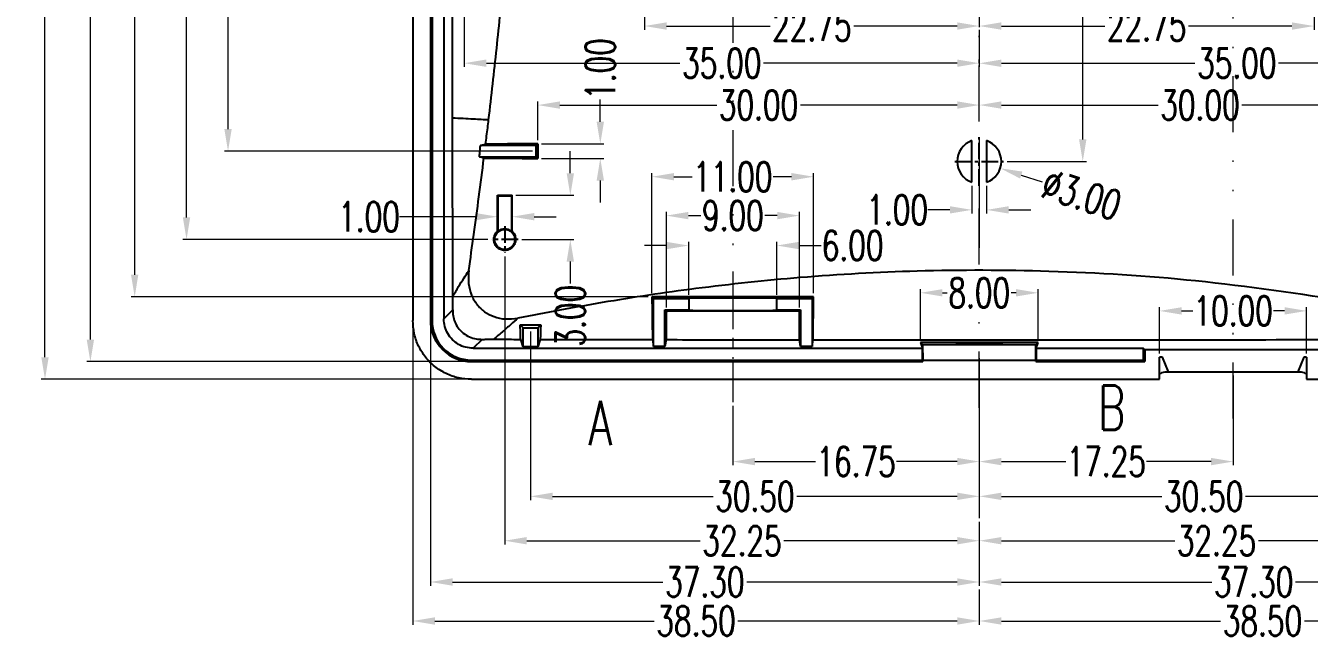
# Model space of a CAD drawing. Header units: millimetres. Extents: x 52832 to 53470, y -6025 to -5739.
# Drawn here: x 53117.8 to 53205, y -5950 to -5908.2 of the extents above; entities that cross this region are included whole.
import ezdxf
from ezdxf.enums import TextEntityAlignment as Align

# ---------------------------------------------------------------- set-up
doc = ezdxf.new("R2010")
doc.units = ezdxf.units.MM
doc.linetypes.add('CENTER', pattern=[0.6, 0.375, -0.075, 0.075, -0.075])
doc.linetypes.add('DIVIDE', pattern=[31.75, 12.7, -6.35, 0, -6.35, 0, -6.35])
doc.layers.get('0').update_dxf_attribs({"linetype": 'CONTINUOUS'})
doc.layers.get('Defpoints').update_dxf_attribs({"linetype": 'CONTINUOUS'})
for name, color, linetype, lineweight in [('dim', 82, 'CONTINUOUS', 9), ('hatch', 4, 'CONTINUOUS', 9), ('part', 7, 'CONTINUOUS', 20)]:
    doc.layers.add(name, color=color, linetype=linetype, lineweight=lineweight)
doc.styles.get("Standard").update_dxf_attribs({"font": 'romans.shx', "width": 0.7})
doc.dimstyles.new('03', dxfattribs={"dimscale": 0.5, "dimtxt": 4, "dimasz": 3, "dimexe": 0.5, "dimexo": 0.5, "dimgap": 0.09, "dimtad": 0, "dimzin": 0, "dimdsep": 46, "dimtxsty": 'Standard', "dimcen": 0, "dimclrd": 256, "dimclre": 256, "dimclrt": 6, "dimazin": 2, "dimtp": 0.01, "dimtm": 0.01, "dimtfac": 1, "dimtofl": 0, "dimtmove": 0, "dimatfit": 0, "dimfxl": 0, "dimtolj": 1, "dimtzin": 0, "dimlwd": -1, "dimlwe": -1, "dimarcsym": 0})

# ---------------------------------------------------------------- blocks, each defined once
blk = doc.blocks.new('*D981')
at = {"layer": 'Defpoints', "color": 0}
for p in [(53186.084, -5876.249), (53189.614, -5876.249), (53184.231, -5917.449)]:
    blk.add_point(p, dxfattribs=at)
at = {"layer": 'dim'}
for p, q in [((53186.334, -5876.249), (53189.864, -5876.249)), ((53189.614, -5877.749), (53189.614, -5894.004)), ((53189.614, -5915.949), (53189.614, -5899.694)), ((53184.481, -5917.449), (53189.864, -5917.449))]:
    blk.add_line(p, q, dxfattribs=at)
for points in [[(53189.364, -5877.749), (53189.864, -5877.749), (53189.614, -5876.249)], [(53189.364, -5915.949), (53189.864, -5915.949), (53189.614, -5917.449)]]:
    blk.add_solid(points, dxfattribs=at)
at = {"layer": 'dim', "color": 6, "insert": (53189.614, -5896.849), "char_height": 2, "attachment_point": 5, "rotation": 90}
blk.add_mtext('\\A1;41.20', dxfattribs=at)
blk = doc.blocks.new('*D990')
at = {"layer": 'Defpoints', "color": 0}
for p in [(53205.331, -5904.651), (53182.581, -5908.249), (53182.581, -5908.249)]:
    blk.add_point(p, dxfattribs=at)
at = {"layer": 'dim'}
for p, q in [((53205.331, -5904.901), (53205.331, -5908.499)), ((53184.081, -5908.249), (53191.111, -5908.249)), ((53203.831, -5908.249), (53196.801, -5908.249))]:
    blk.add_line(p, q, dxfattribs=at)
for points in [[(53184.081, -5907.999), (53184.081, -5908.499), (53182.581, -5908.249)], [(53203.831, -5907.999), (53203.831, -5908.499), (53205.331, -5908.249)]]:
    blk.add_solid(points, dxfattribs=at)
at = {"layer": 'dim', "color": 6, "insert": (53193.956, -5908.249), "char_height": 2, "attachment_point": 5}
blk.add_mtext('\\A1;22.75', dxfattribs=at)
blk = doc.blocks.new('*D1008')
at = {"layer": 'Defpoints', "color": 0}
for p in [(53159.831, -5904.651), (53182.581, -5908.249), (53182.581, -5908.249)]:
    blk.add_point(p, dxfattribs=at)
at = {"layer": 'dim'}
for p, q in [((53159.831, -5904.901), (53159.831, -5908.499)), ((53161.331, -5908.249), (53168.361, -5908.249)), ((53181.081, -5908.249), (53174.051, -5908.249))]:
    blk.add_line(p, q, dxfattribs=at)
for points in [[(53161.331, -5907.999), (53161.331, -5908.499), (53159.831, -5908.249)], [(53181.081, -5907.999), (53181.081, -5908.499), (53182.581, -5908.249)]]:
    blk.add_solid(points, dxfattribs=at)
at = {"layer": 'dim', "color": 6, "insert": (53171.206, -5908.249), "char_height": 2, "attachment_point": 5}
blk.add_mtext('\\A1;22.75', dxfattribs=at)
blk = doc.blocks.new('*D1021')
at = {"layer": 'Defpoints', "color": 0}
for p in [(53147.581, -5897.249), (53182.581, -5908.249), (53182.581, -5910.773)]:
    blk.add_point(p, dxfattribs=at)
at = {"layer": 'dim'}
for p, q in [((53147.581, -5897.499), (53147.581, -5911.023)), ((53182.581, -5908.499), (53182.581, -5911.023)), ((53149.081, -5910.773), (53162.236, -5910.773)), ((53181.081, -5910.773), (53167.926, -5910.773))]:
    blk.add_line(p, q, dxfattribs=at)
for points in [[(53149.081, -5910.523), (53149.081, -5911.023), (53147.581, -5910.773)], [(53181.081, -5910.523), (53181.081, -5911.023), (53182.581, -5910.773)]]:
    blk.add_solid(points, dxfattribs=at)
at = {"layer": 'dim', "color": 6, "insert": (53165.081, -5910.773), "char_height": 2, "attachment_point": 5}
blk.add_mtext('\\A1;35.00', dxfattribs=at)
blk = doc.blocks.new('*D1022')
at = {"layer": 'Defpoints', "color": 0}
for p in [(53134.024, -5876.249), (53131.524, -5916.749), (53152.475, -5916.749)]:
    blk.add_point(p, dxfattribs=at)
at = {"layer": 'dim'}
for p, q in [((53133.774, -5876.249), (53131.274, -5876.249)), ((53131.524, -5877.749), (53131.524, -5893.654)), ((53131.524, -5915.249), (53131.524, -5899.344)), ((53152.225, -5916.749), (53131.274, -5916.749))]:
    blk.add_line(p, q, dxfattribs=at)
for points in [[(53131.274, -5877.749), (53131.774, -5877.749), (53131.524, -5876.249)], [(53131.274, -5915.249), (53131.774, -5915.249), (53131.524, -5916.749)]]:
    blk.add_solid(points, dxfattribs=at)
at = {"layer": 'dim', "color": 6, "insert": (53131.524, -5896.499), "char_height": 2, "attachment_point": 5, "rotation": 90}
blk.add_mtext('\\A1;40.50', dxfattribs=at)
blk = doc.blocks.new('*D1023')
at = {"layer": 'Defpoints', "color": 0}
for p in [(53128.705, -5876.249), (53128.705, -5922.749), (53149.426, -5922.749)]:
    blk.add_point(p, dxfattribs=at)
at = {"layer": 'dim'}
for p, q in [((53128.705, -5877.749), (53128.705, -5896.654)), ((53128.705, -5921.249), (53128.705, -5902.344)), ((53149.176, -5922.749), (53128.455, -5922.749))]:
    blk.add_line(p, q, dxfattribs=at)
for points in [[(53128.455, -5877.749), (53128.955, -5877.749), (53128.705, -5876.249)], [(53128.455, -5921.249), (53128.955, -5921.249), (53128.705, -5922.749)]]:
    blk.add_solid(points, dxfattribs=at)
at = {"layer": 'dim', "color": 6, "insert": (53128.705, -5899.499), "char_height": 2, "attachment_point": 5, "rotation": 90}
blk.add_mtext('\\A1;46.50', dxfattribs=at)
blk = doc.blocks.new('*D1024')
at = {"layer": 'Defpoints', "color": 0}
for p in [(53134.024, -5876.249), (53122.17, -5931.049), (53148.075, -5931.049)]:
    blk.add_point(p, dxfattribs=at)
at = {"layer": 'dim'}
for p, q in [((53133.774, -5876.249), (53121.92, -5876.249)), ((53122.17, -5877.749), (53122.17, -5900.804)), ((53122.17, -5929.549), (53122.17, -5906.494)), ((53147.825, -5931.049), (53121.92, -5931.049))]:
    blk.add_line(p, q, dxfattribs=at)
for points in [[(53121.92, -5877.749), (53122.42, -5877.749), (53122.17, -5876.249)], [(53121.92, -5929.549), (53122.42, -5929.549), (53122.17, -5931.049)]]:
    blk.add_solid(points, dxfattribs=at)
at = {"layer": 'dim', "color": 6, "insert": (53122.17, -5903.649), "char_height": 2, "attachment_point": 5, "rotation": 90}
blk.add_mtext('\\A1;54.80', dxfattribs=at)
blk = doc.blocks.new('*D1025')
at = {"layer": 'Defpoints', "color": 0}
for p in [(53134.024, -5876.249), (53119.084, -5932.249), (53148.075, -5932.249)]:
    blk.add_point(p, dxfattribs=at)
at = {"layer": 'dim'}
for p, q in [((53133.774, -5876.249), (53118.834, -5876.249)), ((53119.084, -5877.749), (53119.084, -5901.404)), ((53119.084, -5930.749), (53119.084, -5907.094)), ((53147.825, -5932.249), (53118.834, -5932.249))]:
    blk.add_line(p, q, dxfattribs=at)
for points in [[(53118.834, -5877.749), (53119.334, -5877.749), (53119.084, -5876.249)], [(53118.834, -5930.749), (53119.334, -5930.749), (53119.084, -5932.249)]]:
    blk.add_solid(points, dxfattribs=at)
at = {"layer": 'dim', "color": 6, "insert": (53119.084, -5904.249), "char_height": 2, "attachment_point": 5, "rotation": 90}
blk.add_mtext('\\A1;56.00', dxfattribs=at)
blk = doc.blocks.new('*D1026')
at = {"layer": 'Defpoints', "color": 0}
for p in [(53150.831, -5919.749), (53151.236, -5922.749), (53154.787, -5922.749)]:
    blk.add_point(p, dxfattribs=at)
at = {"layer": 'dim'}
for p, q in [((53154.787, -5918.249), (53154.787, -5916.749)), ((53151.081, -5919.749), (53155.037, -5919.749)), ((53151.486, -5922.749), (53155.037, -5922.749)), ((53154.787, -5924.249), (53154.787, -5925.749))]:
    blk.add_line(p, q, dxfattribs=at)
for points in [[(53154.537, -5918.249), (53155.037, -5918.249), (53154.787, -5919.749)], [(53154.537, -5924.249), (53155.037, -5924.249), (53154.787, -5922.749)]]:
    blk.add_solid(points, dxfattribs=at)
at = {"layer": 'dim', "color": 6, "insert": (53154.787, -5927.927), "char_height": 2, "attachment_point": 5, "rotation": 90}
blk.add_mtext('\\A1;3.00', dxfattribs=at)
blk = doc.blocks.new('*D1027')
at = {"layer": 'Defpoints', "color": 0}
for p in [(53182.581, -5913.618), (53182.581, -5913.618), (53152.581, -5916.249)]:
    blk.add_point(p, dxfattribs=at)
at = {"layer": 'dim'}
for p, q in [((53152.581, -5915.999), (53152.581, -5913.368)), ((53154.081, -5913.618), (53164.736, -5913.618)), ((53181.081, -5913.618), (53170.426, -5913.618))]:
    blk.add_line(p, q, dxfattribs=at)
for points in [[(53154.081, -5913.368), (53154.081, -5913.868), (53152.581, -5913.618)], [(53181.081, -5913.368), (53181.081, -5913.868), (53182.581, -5913.618)]]:
    blk.add_solid(points, dxfattribs=at)
at = {"layer": 'dim', "color": 6, "insert": (53167.581, -5913.618), "char_height": 2, "attachment_point": 5}
blk.add_mtext('\\A1;30.00', dxfattribs=at)
blk = doc.blocks.new('*D1028')
at = {"layer": 'Defpoints', "color": 0}
for p in [(53182.081, -5918.863), (53183.081, -5918.863), (53182.081, -5920.738)]:
    blk.add_point(p, dxfattribs=at)
at = {"layer": 'dim'}
for p, q in [((53182.081, -5919.113), (53182.081, -5920.988)), ((53183.081, -5919.113), (53183.081, -5920.988)), ((53180.581, -5920.738), (53179.081, -5920.738)), ((53184.581, -5920.738), (53186.081, -5920.738))]:
    blk.add_line(p, q, dxfattribs=at)
for points in [[(53180.581, -5920.488), (53180.581, -5920.988), (53182.081, -5920.738)], [(53184.581, -5920.488), (53184.581, -5920.988), (53183.081, -5920.738)]]:
    blk.add_solid(points, dxfattribs=at)
at = {"layer": 'dim', "color": 6, "insert": (53177.003, -5920.738), "char_height": 2, "attachment_point": 5}
blk.add_mtext('\\A1;1.00', dxfattribs=at)
blk = doc.blocks.new('*D1029')
at = {"layer": 'Defpoints', "color": 0}
for p in [(53181.154, -5916.987), (53184.008, -5917.911)]:
    blk.add_point(p, dxfattribs=at)
at = {"layer": 'dim'}
blk.add_line((53185.435, -5918.373), (53186.862, -5918.836), dxfattribs=at)
blk.add_solid([(53185.512, -5918.136), (53185.358, -5918.611), (53184.008, -5917.911)], dxfattribs=at)
at = {"layer": 'dim', "color": 6, "insert": (53189.537, -5919.702), "char_height": 2, "attachment_point": 5, "rotation": 342.05118}
blk.add_mtext('\\A1;∅3.00', dxfattribs=at)
blk = doc.blocks.new('*D1030')
at = {"layer": 'Defpoints', "color": 0}
for p in [(53149.832, -5921.202), (53150.831, -5921.202), (53150.831, -5921.202)]:
    blk.add_point(p, dxfattribs=at)
at = {"layer": 'dim'}
for p, q in [((53148.332, -5921.202), (53143.188, -5921.202)), ((53152.331, -5921.202), (53153.831, -5921.202))]:
    blk.add_line(p, q, dxfattribs=at)
for points in [[(53148.332, -5920.952), (53148.332, -5921.452), (53149.832, -5921.202)], [(53152.331, -5920.952), (53152.331, -5921.452), (53150.831, -5921.202)]]:
    blk.add_solid(points, dxfattribs=at)
at = {"layer": 'dim', "color": 6, "insert": (53141.11, -5921.202), "char_height": 2, "attachment_point": 5}
blk.add_mtext('\\A1;1.00', dxfattribs=at)
blk = doc.blocks.new('*D1031')
at = {"layer": 'Defpoints', "color": 0}
for p in [(53152.581, -5916.249), (53156.824, -5916.249), (53152.576, -5917.244)]:
    blk.add_point(p, dxfattribs=at)
at = {"layer": 'dim'}
for p, q in [((53156.824, -5914.749), (53156.824, -5913.249)), ((53152.831, -5916.249), (53157.074, -5916.249)), ((53152.826, -5917.244), (53157.074, -5917.244)), ((53156.824, -5918.744), (53156.824, -5920.244))]:
    blk.add_line(p, q, dxfattribs=at)
for points in [[(53156.574, -5914.749), (53157.074, -5914.749), (53156.824, -5916.249)], [(53156.574, -5918.744), (53157.074, -5918.744), (53156.824, -5917.244)]]:
    blk.add_solid(points, dxfattribs=at)
at = {"layer": 'dim', "color": 6, "insert": (53156.824, -5911.171), "char_height": 2, "attachment_point": 5, "rotation": 90}
blk.add_mtext('\\A1;1.00', dxfattribs=at)
blk = doc.blocks.new('*D1032')
at = {"layer": 'Defpoints', "color": 0}
for p in [(53165.831, -5933.81), (53182.581, -5937.838), (53182.581, -5937.838)]:
    blk.add_point(p, dxfattribs=at)
at = {"layer": 'dim'}
for p, q in [((53165.831, -5934.06), (53165.831, -5938.088)), ((53167.331, -5937.838), (53171.461, -5937.838)), ((53181.081, -5937.838), (53176.951, -5937.838))]:
    blk.add_line(p, q, dxfattribs=at)
for points in [[(53167.331, -5937.588), (53167.331, -5938.088), (53165.831, -5937.838)], [(53181.081, -5937.588), (53181.081, -5938.088), (53182.581, -5937.838)]]:
    blk.add_solid(points, dxfattribs=at)
at = {"layer": 'dim', "color": 6, "insert": (53174.206, -5937.838), "char_height": 2, "attachment_point": 5}
blk.add_mtext('\\A1;16.75', dxfattribs=at)
blk = doc.blocks.new('*D1033')
at = {"layer": 'Defpoints', "color": 0}
for p in [(53168.831, -5923.161), (53162.831, -5926.752), (53168.831, -5926.752)]:
    blk.add_point(p, dxfattribs=at)
at = {"layer": 'dim'}
for p, q in [((53161.331, -5923.161), (53159.831, -5923.161)), ((53162.831, -5926.502), (53162.831, -5922.911)), ((53168.831, -5926.502), (53168.831, -5922.911)), ((53170.331, -5923.161), (53171.831, -5923.161))]:
    blk.add_line(p, q, dxfattribs=at)
for points in [[(53161.331, -5922.911), (53161.331, -5923.411), (53162.831, -5923.161)], [(53170.331, -5922.911), (53170.331, -5923.411), (53168.831, -5923.161)]]:
    blk.add_solid(points, dxfattribs=at)
at = {"layer": 'dim', "color": 6, "insert": (53173.976, -5923.161), "char_height": 2, "attachment_point": 5}
blk.add_mtext('\\A1;6.00', dxfattribs=at)
blk = doc.blocks.new('*D1034')
at = {"layer": 'Defpoints', "color": 0}
for p in [(53170.353, -5921.127), (53161.314, -5927.625), (53170.353, -5927.619)]:
    blk.add_point(p, dxfattribs=at)
at = {"layer": 'dim'}
for p, q in [((53161.314, -5927.375), (53161.314, -5920.877)), ((53170.353, -5927.369), (53170.353, -5920.877)), ((53162.814, -5921.127), (53163.655, -5921.127)), ((53168.853, -5921.127), (53168.012, -5921.127))]:
    blk.add_line(p, q, dxfattribs=at)
for points in [[(53162.814, -5920.877), (53162.814, -5921.377), (53161.314, -5921.127)], [(53168.853, -5920.877), (53168.853, -5921.377), (53170.353, -5921.127)]]:
    blk.add_solid(points, dxfattribs=at)
at = {"layer": 'dim', "color": 6, "insert": (53165.834, -5921.127), "char_height": 2, "attachment_point": 5}
blk.add_mtext('\\A1;9.00', dxfattribs=at)
blk = doc.blocks.new('*D1035')
at = {"layer": 'Defpoints', "color": 0}
for p in [(53171.318, -5918.486), (53160.331, -5926.641), (53171.318, -5926.654)]:
    blk.add_point(p, dxfattribs=at)
at = {"layer": 'dim'}
for p, q in [((53160.331, -5926.391), (53160.331, -5918.236)), ((53171.318, -5926.404), (53171.318, -5918.236)), ((53161.831, -5918.486), (53163.079, -5918.486)), ((53169.818, -5918.486), (53168.569, -5918.486))]:
    blk.add_line(p, q, dxfattribs=at)
for points in [[(53161.831, -5918.236), (53161.831, -5918.736), (53160.331, -5918.486)], [(53169.818, -5918.236), (53169.818, -5918.736), (53171.318, -5918.486)]]:
    blk.add_solid(points, dxfattribs=at)
at = {"layer": 'dim', "color": 6, "insert": (53165.824, -5918.486), "char_height": 2, "attachment_point": 5}
blk.add_mtext('\\A1;11.00', dxfattribs=at)
blk = doc.blocks.new('*D1036')
at = {"layer": 'Defpoints', "color": 0}
for p in [(53125.18, -5876.249), (53125.18, -5876.249), (53160.331, -5926.641)]:
    blk.add_point(p, dxfattribs=at)
at = {"layer": 'dim'}
for p, q in [((53125.18, -5877.749), (53125.18, -5898.6)), ((53125.18, -5925.141), (53125.18, -5904.29)), ((53160.081, -5926.641), (53124.93, -5926.641))]:
    blk.add_line(p, q, dxfattribs=at)
for points in [[(53124.93, -5877.749), (53125.43, -5877.749), (53125.18, -5876.249)], [(53124.93, -5925.141), (53125.43, -5925.141), (53125.18, -5926.641)]]:
    blk.add_solid(points, dxfattribs=at)
at = {"layer": 'dim', "color": 6, "insert": (53125.18, -5901.445), "char_height": 2, "attachment_point": 5, "rotation": 90}
blk.add_mtext('\\A1;50.40', dxfattribs=at)
blk = doc.blocks.new('*D1037')
at = {"layer": 'Defpoints', "color": 0}
for p in [(53182.581, -5913.618), (53182.581, -5913.618), (53212.581, -5916.249)]:
    blk.add_point(p, dxfattribs=at)
at = {"layer": 'dim'}
for p, q in [((53184.081, -5913.618), (53194.736, -5913.618)), ((53211.081, -5913.618), (53200.426, -5913.618)), ((53212.581, -5915.999), (53212.581, -5913.368))]:
    blk.add_line(p, q, dxfattribs=at)
for points in [[(53184.081, -5913.368), (53184.081, -5913.868), (53182.581, -5913.618)], [(53211.081, -5913.368), (53211.081, -5913.868), (53212.581, -5913.618)]]:
    blk.add_solid(points, dxfattribs=at)
at = {"layer": 'dim', "color": 6, "insert": (53197.581, -5913.618), "char_height": 2, "attachment_point": 5}
blk.add_mtext('\\A1;30.00', dxfattribs=at)
blk = doc.blocks.new('*D1038')
at = {"layer": 'Defpoints', "color": 0}
for p in [(53186.581, -5926.372), (53178.581, -5929.749), (53186.581, -5929.749)]:
    blk.add_point(p, dxfattribs=at)
at = {"layer": 'dim'}
for p, q in [((53178.581, -5929.499), (53178.581, -5926.122)), ((53186.581, -5929.499), (53186.581, -5926.122)), ((53180.081, -5926.372), (53180.403, -5926.372)), ((53185.081, -5926.372), (53184.759, -5926.372))]:
    blk.add_line(p, q, dxfattribs=at)
for points in [[(53180.081, -5926.122), (53180.081, -5926.622), (53178.581, -5926.372)], [(53185.081, -5926.122), (53185.081, -5926.622), (53186.581, -5926.372)]]:
    blk.add_solid(points, dxfattribs=at)
at = {"layer": 'dim', "color": 6, "insert": (53182.581, -5926.372), "char_height": 2, "attachment_point": 5}
blk.add_mtext('\\A1;8.00', dxfattribs=at)
blk = doc.blocks.new('*D1039')
at = {"layer": 'Defpoints', "color": 0}
for p in [(53199.831, -5931.748), (53182.581, -5937.838), (53182.581, -5937.838)]:
    blk.add_point(p, dxfattribs=at)
at = {"layer": 'dim'}
for p, q in [((53199.831, -5931.998), (53199.831, -5938.088)), ((53184.081, -5937.838), (53188.461, -5937.838)), ((53198.331, -5937.838), (53193.951, -5937.838))]:
    blk.add_line(p, q, dxfattribs=at)
for points in [[(53184.081, -5937.588), (53184.081, -5938.088), (53182.581, -5937.838)], [(53198.331, -5937.588), (53198.331, -5938.088), (53199.831, -5937.838)]]:
    blk.add_solid(points, dxfattribs=at)
at = {"layer": 'dim', "color": 6, "insert": (53191.206, -5937.838), "char_height": 2, "attachment_point": 5}
blk.add_mtext('\\A1;17.25', dxfattribs=at)
blk = doc.blocks.new('*D1040')
at = {"layer": 'Defpoints', "color": 0}
for p in [(53204.831, -5927.602), (53194.831, -5930.747), (53204.831, -5930.747)]:
    blk.add_point(p, dxfattribs=at)
at = {"layer": 'dim'}
for p, q in [((53194.831, -5930.497), (53194.831, -5927.352)), ((53196.331, -5927.602), (53197.086, -5927.602)), ((53203.331, -5927.602), (53202.576, -5927.602)), ((53204.831, -5930.497), (53204.831, -5927.352))]:
    blk.add_line(p, q, dxfattribs=at)
for points in [[(53196.331, -5927.352), (53196.331, -5927.852), (53194.831, -5927.602)], [(53203.331, -5927.352), (53203.331, -5927.852), (53204.831, -5927.602)]]:
    blk.add_solid(points, dxfattribs=at)
at = {"layer": 'dim', "color": 6, "insert": (53199.831, -5927.602), "char_height": 2, "attachment_point": 5}
blk.add_mtext('\\A1;10.00', dxfattribs=at)
blk = doc.blocks.new('*D1041')
at = {"layer": 'Defpoints', "color": 0}
for p in [(53152.081, -5928.749), (53182.581, -5940.2), (53182.581, -5940.2)]:
    blk.add_point(p, dxfattribs=at)
at = {"layer": 'dim'}
for p, q in [((53152.081, -5928.999), (53152.081, -5940.45)), ((53153.581, -5940.2), (53164.486, -5940.2)), ((53181.081, -5940.2), (53170.176, -5940.2))]:
    blk.add_line(p, q, dxfattribs=at)
for points in [[(53153.581, -5939.95), (53153.581, -5940.45), (53152.081, -5940.2)], [(53181.081, -5939.95), (53181.081, -5940.45), (53182.581, -5940.2)]]:
    blk.add_solid(points, dxfattribs=at)
at = {"layer": 'dim', "color": 6, "insert": (53167.331, -5940.2), "char_height": 2, "attachment_point": 5}
blk.add_mtext('\\A1;30.50', dxfattribs=at)
blk = doc.blocks.new('*D1042')
at = {"layer": 'Defpoints', "color": 0}
for p in [(53150.331, -5923.654), (53182.581, -5941.679), (53182.581, -5943.215)]:
    blk.add_point(p, dxfattribs=at)
at = {"layer": 'dim'}
for p, q in [((53150.331, -5923.904), (53150.331, -5943.465)), ((53182.581, -5941.929), (53182.581, -5943.465)), ((53151.831, -5943.215), (53163.611, -5943.215)), ((53181.081, -5943.215), (53169.301, -5943.215))]:
    blk.add_line(p, q, dxfattribs=at)
for points in [[(53151.831, -5942.965), (53151.831, -5943.465), (53150.331, -5943.215)], [(53181.081, -5942.965), (53181.081, -5943.465), (53182.581, -5943.215)]]:
    blk.add_solid(points, dxfattribs=at)
at = {"layer": 'dim', "color": 6, "insert": (53166.456, -5943.215), "char_height": 2, "attachment_point": 5}
blk.add_mtext('\\A1;32.25', dxfattribs=at)
blk = doc.blocks.new('*D1043')
at = {"layer": 'Defpoints', "color": 0}
for p in [(53145.281, -5928.254), (53182.581, -5943.215), (53182.581, -5946.02)]:
    blk.add_point(p, dxfattribs=at)
at = {"layer": 'dim'}
for p, q in [((53145.281, -5928.504), (53145.281, -5946.27)), ((53182.581, -5943.465), (53182.581, -5946.27)), ((53146.781, -5946.02), (53161.086, -5946.02)), ((53181.081, -5946.02), (53166.776, -5946.02))]:
    blk.add_line(p, q, dxfattribs=at)
for points in [[(53146.781, -5945.77), (53146.781, -5946.27), (53145.281, -5946.02)], [(53181.081, -5945.77), (53181.081, -5946.27), (53182.581, -5946.02)]]:
    blk.add_solid(points, dxfattribs=at)
at = {"layer": 'dim', "color": 6, "insert": (53163.931, -5946.02), "char_height": 2, "attachment_point": 5}
blk.add_mtext('\\A1;37.30', dxfattribs=at)
blk = doc.blocks.new('*D1044')
at = {"layer": 'Defpoints', "color": 0}
for p in [(53144.081, -5928.254), (53182.581, -5946.27), (53182.581, -5948.669)]:
    blk.add_point(p, dxfattribs=at)
at = {"layer": 'dim'}
for p, q in [((53144.081, -5928.504), (53144.081, -5948.919)), ((53182.581, -5946.52), (53182.581, -5948.919)), ((53145.581, -5948.669), (53160.486, -5948.669)), ((53181.081, -5948.669), (53166.176, -5948.669))]:
    blk.add_line(p, q, dxfattribs=at)
for points in [[(53145.581, -5948.419), (53145.581, -5948.919), (53144.081, -5948.669)], [(53181.081, -5948.419), (53181.081, -5948.919), (53182.581, -5948.669)]]:
    blk.add_solid(points, dxfattribs=at)
at = {"layer": 'dim', "color": 6, "insert": (53163.331, -5948.669), "char_height": 2, "attachment_point": 5}
blk.add_mtext('\\A1;38.50', dxfattribs=at)
blk = doc.blocks.new('*D1045')
at = {"layer": 'Defpoints', "color": 0}
for p in [(53213.081, -5928.749), (53182.581, -5940.2), (53182.581, -5940.2)]:
    blk.add_point(p, dxfattribs=at)
at = {"layer": 'dim'}
for p, q in [((53213.081, -5928.999), (53213.081, -5940.45)), ((53184.081, -5940.2), (53194.986, -5940.2)), ((53211.581, -5940.2), (53200.676, -5940.2))]:
    blk.add_line(p, q, dxfattribs=at)
for points in [[(53184.081, -5939.95), (53184.081, -5940.45), (53182.581, -5940.2)], [(53211.581, -5939.95), (53211.581, -5940.45), (53213.081, -5940.2)]]:
    blk.add_solid(points, dxfattribs=at)
at = {"layer": 'dim', "color": 6, "insert": (53197.831, -5940.2), "char_height": 2, "attachment_point": 5}
blk.add_mtext('\\A1;30.50', dxfattribs=at)
blk = doc.blocks.new('*D1046')
at = {"layer": 'Defpoints', "color": 0}
for p in [(53214.831, -5923.654), (53182.581, -5943.215), (53182.581, -5943.215)]:
    blk.add_point(p, dxfattribs=at)
at = {"layer": 'dim'}
for p, q in [((53214.831, -5923.904), (53214.831, -5943.465)), ((53184.081, -5943.215), (53195.861, -5943.215)), ((53213.331, -5943.215), (53201.551, -5943.215))]:
    blk.add_line(p, q, dxfattribs=at)
for points in [[(53184.081, -5942.965), (53184.081, -5943.465), (53182.581, -5943.215)], [(53213.331, -5942.965), (53213.331, -5943.465), (53214.831, -5943.215)]]:
    blk.add_solid(points, dxfattribs=at)
at = {"layer": 'dim', "color": 6, "insert": (53198.706, -5943.215), "char_height": 2, "attachment_point": 5}
blk.add_mtext('\\A1;32.25', dxfattribs=at)
blk = doc.blocks.new('*D1047')
at = {"layer": 'Defpoints', "color": 0}
for p in [(53219.88, -5928.257), (53182.581, -5946.02), (53182.581, -5946.02)]:
    blk.add_point(p, dxfattribs=at)
at = {"layer": 'dim'}
for p, q in [((53219.88, -5928.507), (53219.88, -5946.27)), ((53184.081, -5946.02), (53198.385, -5946.02)), ((53218.38, -5946.02), (53204.075, -5946.02))]:
    blk.add_line(p, q, dxfattribs=at)
for points in [[(53184.081, -5945.77), (53184.081, -5946.27), (53182.581, -5946.02)], [(53218.38, -5945.77), (53218.38, -5946.27), (53219.88, -5946.02)]]:
    blk.add_solid(points, dxfattribs=at)
at = {"layer": 'dim', "color": 6, "insert": (53201.23, -5946.02), "char_height": 2, "attachment_point": 5}
blk.add_mtext('\\A1;37.30', dxfattribs=at)
blk = doc.blocks.new('*D1048')
at = {"layer": 'Defpoints', "color": 0}
for p in [(53221.081, -5927.642), (53182.581, -5948.669), (53221.081, -5948.669)]:
    blk.add_point(p, dxfattribs=at)
at = {"layer": 'dim'}
for p, q in [((53221.081, -5927.892), (53221.081, -5948.919)), ((53184.081, -5948.669), (53198.986, -5948.669)), ((53219.581, -5948.669), (53204.676, -5948.669))]:
    blk.add_line(p, q, dxfattribs=at)
for points in [[(53184.081, -5948.419), (53184.081, -5948.919), (53182.581, -5948.669)], [(53219.581, -5948.419), (53219.581, -5948.919), (53221.081, -5948.669)]]:
    blk.add_solid(points, dxfattribs=at)
at = {"layer": 'dim', "color": 6, "insert": (53201.831, -5948.669), "char_height": 2, "attachment_point": 5}
blk.add_mtext('\\A1;38.50', dxfattribs=at)
blk = doc.blocks.new('*D1062')
at = {"layer": 'Defpoints', "color": 0}
for p in [(53217.581, -5897.249), (53182.581, -5910.779), (53182.581, -5911.023)]:
    blk.add_point(p, dxfattribs=at)
at = {"layer": 'dim'}
for p, q in [((53217.581, -5897.499), (53217.581, -5911.029)), ((53182.581, -5910.773), (53182.581, -5910.529)), ((53184.081, -5910.779), (53197.236, -5910.779)), ((53216.081, -5910.779), (53202.926, -5910.779))]:
    blk.add_line(p, q, dxfattribs=at)
for points in [[(53184.081, -5910.529), (53184.081, -5911.029), (53182.581, -5910.779)], [(53216.081, -5910.529), (53216.081, -5911.029), (53217.581, -5910.779)]]:
    blk.add_solid(points, dxfattribs=at)
at = {"layer": 'dim', "color": 6, "insert": (53200.081, -5910.779), "char_height": 2, "attachment_point": 5}
blk.add_mtext('\\A1;35.00', dxfattribs=at)

msp = doc.modelspace()

# ---------------------------------------------------------------- linework, layer by layer
at = {"color": 7, "linetype": 'Continuous'}
for p, q in [((53144.081, -5824.243), (53144.081, -5928.254)), ((53145.281, -5824.243), (53145.281, -5928.254)), ((53145.386, -5824.243), (53145.387, -5928.254)), ((53146.188, -5824.354), (53146.188, -5928.144)), ((53152.475, -5916.355), (53148.682, -5916.355)), ((53152.475, -5916.355), (53152.581, -5916.249)), ((53152.475, -5917.143), (53152.475, -5916.355)), ((53182.081, -5918.863), (53182.081, -5916.035)), ((53183.081, -5916.035), (53183.081, -5918.863)), ((53148.611, -5917.143), (53152.475, -5917.143)), ((53152.475, -5917.143), (53152.576, -5917.244)), ((53149.832, -5919.75), (53149.869, -5919.787)), ((53149.869, -5919.787), (53150.793, -5919.787)), ((53149.869, -5919.787), (53149.869, -5922.207)), ((53150.831, -5919.749), (53150.793, -5919.787)), ((53150.793, -5919.787), (53150.793, -5922.207)), ((53160.331, -5926.641), (53160.442, -5926.752)), ((53160.442, -5926.752), (53162.831, -5926.752)), ((53160.442, -5930.01), (53160.442, -5926.752)), ((53162.831, -5926.752), (53162.831, -5927.53)), ((53168.831, -5926.752), (53171.22, -5926.752)), ((53168.831, -5927.53), (53168.831, -5926.752)), ((53171.318, -5926.654), (53171.22, -5926.752)), ((53171.22, -5926.752), (53171.22, -5930.01)), ((53146.188, -5928.144), (53146.792, -5927.54)), ((53161.22, -5927.53), (53162.831, -5927.53)), ((53161.314, -5927.625), (53161.22, -5927.53)), ((53161.22, -5930.01), (53161.22, -5927.53)), ((53168.831, -5927.53), (53170.442, -5927.53)), ((53170.353, -5927.619), (53170.442, -5927.53)), ((53170.442, -5927.53), (53170.442, -5930.01)), ((53145.281, -5928.254), (53145.386, -5928.254)), ((53151.581, -5928.749), (53151.38, -5928.548)), ((53151.581, -5928.749), (53152.581, -5928.749)), ((53151.581, -5930.037), (53151.581, -5928.749)), ((53152.581, -5928.749), (53152.775, -5928.555)), ((53152.581, -5928.749), (53152.581, -5930.037)), ((53148.79, -5929.537), (53148.186, -5930.141)), ((53151.581, -5930.037), (53151.414, -5929.535)), ((53152.747, -5929.539), (53152.581, -5930.037)), ((53160.366, -5929.554), (53160.442, -5930.01)), ((53161.296, -5929.555), (53161.22, -5930.01)), ((53170.442, -5930.01), (53170.367, -5929.563)), ((53171.22, -5930.01), (53171.294, -5929.563)), ((53186.581, -5929.749), (53178.581, -5929.749)), ((53178.728, -5929.896), (53178.581, -5929.749)), ((53178.581, -5929.749), (53178.712, -5930.141)), ((53186.434, -5929.896), (53186.581, -5929.749)), ((53186.45, -5930.141), (53186.581, -5929.749)), ((53148.186, -5930.141), (53178.712, -5930.141)), ((53152.581, -5930.037), (53151.581, -5930.037)), ((53161.22, -5930.01), (53160.442, -5930.01)), ((53171.22, -5930.01), (53170.442, -5930.01)), ((53178.712, -5930.944), (53178.712, -5930.141)), ((53186.434, -5929.896), (53178.728, -5929.896)), ((53178.728, -5929.896), (53178.746, -5930.949)), ((53186.415, -5930.949), (53186.434, -5929.896)), ((53186.45, -5930.141), (53193.726, -5930.141)), ((53186.45, -5930.141), (53186.45, -5930.944)), ((53193.831, -5930.246), (53193.726, -5930.141)), ((53193.726, -5930.141), (53193.726, -5930.944)), ((53205.831, -5930.246), (53193.831, -5930.246)), ((53193.831, -5930.246), (53193.831, -5931.049)), ((53148.075, -5930.944), (53178.712, -5930.944)), ((53148.075, -5931.049), (53148.075, -5930.944)), ((53148.075, -5931.049), (53178.746, -5931.049)), ((53178.712, -5930.944), (53178.746, -5931.049)), ((53178.746, -5930.949), (53186.415, -5930.949)), ((53178.746, -5930.949), (53178.746, -5931.049)), ((53186.415, -5931.049), (53186.45, -5930.944)), ((53186.415, -5931.049), (53186.415, -5930.949)), ((53186.415, -5931.049), (53193.831, -5931.049)), ((53186.45, -5930.944), (53193.726, -5930.944)), ((53193.831, -5931.049), (53193.726, -5930.944)), ((53195.031, -5930.747), (53194.831, -5930.747)), ((53194.831, -5932.249), (53194.831, -5930.747)), ((53195.431, -5931.748), (53195.031, -5930.747)), ((53204.631, -5930.747), (53204.231, -5931.748)), ((53204.831, -5930.747), (53204.631, -5930.747)), ((53204.831, -5930.747), (53204.831, -5932.249)), ((53148.075, -5932.249), (53194.831, -5932.249)), ((53195.431, -5931.748), (53204.231, -5931.748)), ((53204.831, -5932.249), (53217.086, -5932.249))]:
    msp.add_line(p, q, dxfattribs=at)
at = {"color": 1, "linetype": 'CENTER', "ltscale": 3}
for p, q in [((53182.581, -5919.099), (53182.581, -5915.799)), ((53180.931, -5917.449), (53184.231, -5917.449)), ((53150.331, -5921.844), (53150.331, -5923.654)), ((53151.236, -5922.749), (53149.426, -5922.749))]:
    msp.add_line(p, q, dxfattribs=at)
at = {"color": 7, "linetype": 'Continuous'}
msp.add_circle((53150.331, -5922.749), 0.686, dxfattribs=at)
for centre, radius, start, end in [((53182.581, -5917.449), 1.5, 109.47122, 250.52878), ((53182.581, -5917.449), 1.5, 289.47122, 70.52878), ((53150.331, -5922.749), 0.712, 49.54678, 130.45322), ((53148.073, -5928.257), 2.791, 179.95361, 270.04639), ((53148.073, -5928.257), 2.686, 179.95361, 270.0482)]:
    msp.add_arc(centre, radius, start, end, dxfattribs=at)
for points in [[(53149.237, -5914.612), (53149.783, -5909.76), (53150.261, -5904.9), (53150.664, -5900.056), (53150.992, -5895.249)], [(53146.782, -5914.484), (53146.778, -5910.356), (53146.774, -5906.132), (53146.771, -5901.815), (53146.769, -5897.407)], [(53146.806, -5926.61), (53146.796, -5922.763), (53146.788, -5918.721), (53146.782, -5914.484)], [(53146.783, -5914.484), (53148.213, -5914.553), (53149.237, -5914.612)], [(53149.034, -5916.274), (53149.102, -5915.722), (53149.17, -5915.168), (53149.237, -5914.612)], [(53148.611, -5917.143), (53148.635, -5916.881), (53148.659, -5916.618), (53148.682, -5916.355)], [(53148.682, -5916.355), (53148.808, -5916.328), (53148.925, -5916.301), (53149.034, -5916.274)], [(53152.581, -5916.249), (53151.398, -5916.257), (53150.216, -5916.265), (53149.034, -5916.274)], [(53152.581, -5916.249), (53152.579, -5916.581), (53152.577, -5916.912), (53152.576, -5917.244)], [(53147.885, -5924.866), (53148.231, -5922.401), (53148.576, -5919.851), (53148.916, -5917.218)], [(53148.916, -5917.218), (53148.822, -5917.193), (53148.72, -5917.168), (53148.611, -5917.143)], [(53148.916, -5917.218), (53150.136, -5917.227), (53151.356, -5917.236), (53152.576, -5917.244)], [(53149.832, -5919.75), (53150.165, -5919.749), (53150.498, -5919.749), (53150.831, -5919.749)], [(53149.833, -5922.191), (53149.832, -5921.377), (53149.832, -5920.563), (53149.832, -5919.75)], [(53150.829, -5922.191), (53150.83, -5921.377), (53150.83, -5920.563), (53150.831, -5919.749)], [(53149.583, -5922.749), (53149.613, -5922.542), (53149.698, -5922.351), (53149.833, -5922.191)], [(53151.079, -5922.749), (53151.022, -5923.035), (53150.86, -5923.278), (53150.616, -5923.44), (53150.33, -5923.496), (53150.044, -5923.439), (53149.802, -5923.277), (53149.64, -5923.035), (53149.583, -5922.749)], [(53149.833, -5922.191), (53149.845, -5922.196), (53149.857, -5922.202), (53149.869, -5922.207)], [(53150.829, -5922.191), (53150.817, -5922.196), (53150.805, -5922.202), (53150.793, -5922.207)], [(53150.829, -5922.191), (53150.965, -5922.35), (53151.05, -5922.541), (53151.079, -5922.749)], [(53146.806, -5926.61), (53147.197, -5925.951), (53147.566, -5925.362), (53147.885, -5924.866)], [(53147.885, -5924.866), (53147.875, -5925.748), (53148.076, -5926.523), (53148.447, -5927.162), (53148.962, -5927.654), (53149.606, -5927.99), (53150.369, -5928.148), (53151.226, -5928.093)], [(53207.883, -5926.982), (53197.287, -5925.566), (53187.307, -5924.917), (53178.355, -5924.903), (53170.419, -5925.341), (53163.311, -5926.091), (53156.944, -5927.041), (53151.226, -5928.093)], [(53146.792, -5927.54), (53146.8, -5927.219), (53146.805, -5926.906), (53146.806, -5926.61)], [(53162.714, -5926.646), (53160.331, -5926.641)], [(53160.331, -5926.641), (53160.344, -5927.434), (53160.356, -5928.422), (53160.366, -5929.554)], [(53162.831, -5926.646), (53162.714, -5926.646)], [(53168.831, -5926.653), (53168.212, -5926.652), (53165.343, -5926.649), (53162.831, -5926.646)], [(53162.831, -5926.731), (53162.933, -5926.724)], [(53162.933, -5926.724), (53163.234, -5926.718), (53163.707, -5926.712), (53164.333, -5926.708), (53165.052, -5926.705), (53165.831, -5926.704), (53166.609, -5926.705), (53167.329, -5926.708), (53167.954, -5926.712), (53168.427, -5926.718), (53168.729, -5926.724)], [(53168.729, -5926.724), (53168.831, -5926.731)], [(53171.318, -5926.654), (53168.831, -5926.653)], [(53171.294, -5929.563), (53171.301, -5928.508), (53171.309, -5927.53), (53171.318, -5926.654)], [(53146.792, -5927.54), (53146.82, -5927.928), (53146.937, -5928.338), (53147.167, -5928.747), (53147.509, -5929.104), (53147.938, -5929.367), (53148.383, -5929.504), (53148.79, -5929.537)], [(53161.314, -5927.625), (53161.307, -5928.214), (53161.301, -5928.86), (53161.296, -5929.555)], [(53162.831, -5927.623), (53161.314, -5927.625)], [(53162.831, -5927.552), (53162.933, -5927.559)], [(53168.831, -5927.62), (53167.191, -5927.62), (53164.177, -5927.622), (53162.831, -5927.623)], [(53162.933, -5927.559), (53163.234, -5927.565), (53163.707, -5927.571), (53164.333, -5927.575), (53165.052, -5927.577), (53165.831, -5927.578), (53166.609, -5927.577), (53167.329, -5927.575), (53167.954, -5927.571), (53168.427, -5927.565), (53168.729, -5927.559)], [(53168.729, -5927.559), (53168.831, -5927.552)], [(53170.353, -5927.619), (53168.831, -5927.62)], [(53170.367, -5929.563), (53170.363, -5928.877), (53170.358, -5928.228), (53170.353, -5927.619)], [(53148.075, -5932.249), (53147.185, -5932.149), (53146.341, -5931.853), (53145.584, -5931.378), (53144.952, -5930.746), (53144.476, -5929.989), (53144.181, -5929.144), (53144.081, -5928.254)], [(53148.186, -5930.141), (53147.668, -5930.073), (53147.186, -5929.874), (53146.773, -5929.557), (53146.456, -5929.143), (53146.257, -5928.662), (53146.188, -5928.144)], [(53151.226, -5928.093), (53150.741, -5928.526), (53150.168, -5929.024), (53149.563, -5929.529)], [(53151.38, -5928.548), (53151.828, -5928.551), (53152.294, -5928.553), (53152.775, -5928.555)], [(53151.414, -5929.535), (53151.403, -5929.186), (53151.392, -5928.857), (53151.38, -5928.548)], [(53152.775, -5928.555), (53152.765, -5928.868), (53152.755, -5929.196), (53152.747, -5929.539)], [(53148.79, -5929.537), (53149.057, -5929.532), (53149.317, -5929.529), (53149.563, -5929.529)], [(53149.563, -5929.529), (53150.173, -5929.531), (53150.79, -5929.533), (53151.414, -5929.535)], [(53152.747, -5929.539), (53155.216, -5929.545), (53157.757, -5929.55), (53160.366, -5929.554)], [(53161.296, -5929.555), (53164.268, -5929.558), (53167.293, -5929.561), (53170.367, -5929.563)], [(53171.294, -5929.563), (53184.382, -5929.566), (53196.471, -5929.562), (53207.656, -5929.55)], [(53180.981, -5929.819), (53181.012, -5929.813), (53181.103, -5929.808), (53181.251, -5929.803), (53181.45, -5929.799), (53181.692, -5929.795), (53181.969, -5929.793), (53182.269, -5929.791), (53182.581, -5929.791)], [(53182.581, -5929.846), (53182.269, -5929.846), (53181.968, -5929.844), (53181.692, -5929.842), (53181.449, -5929.838), (53181.25, -5929.834), (53181.102, -5929.829), (53181.011, -5929.824), (53180.981, -5929.819)], [(53182.581, -5929.791), (53182.893, -5929.791), (53183.193, -5929.793), (53183.47, -5929.795), (53183.712, -5929.799), (53183.911, -5929.803), (53184.059, -5929.808), (53184.15, -5929.813), (53184.181, -5929.819)], [(53184.181, -5929.819), (53184.15, -5929.824), (53184.059, -5929.829), (53183.912, -5929.834), (53183.713, -5929.838), (53183.47, -5929.842), (53183.193, -5929.844), (53182.893, -5929.846), (53182.581, -5929.846)], [(53195.404, -5931.76), (53194.976, -5931.819), (53194.831, -5931.882)], [(53195.431, -5931.756), (53195.404, -5931.76)], [(53204.257, -5931.76), (53204.23, -5931.756)], [(53204.831, -5931.882), (53204.685, -5931.819), (53204.257, -5931.76)]]:
    msp.add_spline(points, degree=3, dxfattribs=at)
at = {"layer": 'hatch', "linetype": 'DIVIDE', "ltscale": 0.3}
for p, q in [((53182.581, -5934.18), (53182.581, -5817.062)), ((53199.831, -5934.918), (53199.831, -5817.056)), ((53165.831, -5818.063), (53165.831, -5935.221))]:
    msp.add_line(p, q, dxfattribs=at)
at = {"layer": 'hatch', "flags": 128}
for points in [[(53182.581, -5934.18, 0, 0, 0), (53185.581, -5934.18, 0.9, 0, 0), (53188.581, -5934.18, 0, 0, 0)], [(53165.831, -5935.221, 0, 0, 0), (53162.831, -5935.221, 0.9, 0, 0), (53159.831, -5935.221, 0, 0, 0)], [(53199.831, -5934.918, 0, 0, 0), (53202.831, -5934.918, 0.9, 0, 0), (53205.831, -5934.918, 0, 0, 0)]]:
    msp.add_lwpolyline(points, format="xyseb", dxfattribs=at)
at = {"layer": 'part', "color": 1, "linetype": 'CENTER', "ltscale": 100}
msp.add_line((53182.581, -5810.818), (53182.581, -5941.679), dxfattribs=at)
at = {"layer": 'part', "color": 1, "linetype": 'CENTER', "ltscale": 10}
msp.add_line((53165.831, -5924.931), (53165.831, -5933.81), dxfattribs=at)

# ---------------------------------------------------------------- texts
at = {"layer": 'hatch', "width": 0.7}
for s, p in [('B', (53191.581, -5934.18)), ('A', (53156.831, -5935.221))]:
    msp.add_text(s, height=3, dxfattribs=at).set_placement(p, align=Align.MIDDLE)

# ---------------------------------------------------------------- dimensions: what is measured, and where the dimension line sits
at = {"layer": 'dim'}
for base, p1, p2, picture, middle in [((53119.084, -5932.249), (53134.024, -5876.249), (53148.075, -5932.249), '*D1025', (53119.084, -5904.249)), ((53122.17, -5931.049), (53134.024, -5876.249), (53148.075, -5931.049), '*D1024', (53122.17, -5903.649)), ((53128.705, -5922.749), (53128.705, -5876.249), (53149.426, -5922.749), '*D1023', (53128.705, -5899.499)), ((53131.524, -5916.749), (53134.024, -5876.249), (53152.475, -5916.749), '*D1022', (53131.524, -5896.499)), ((53154.787, -5922.749), (53150.831, -5919.749), (53151.236, -5922.749), '*D1026', (53154.787, -5927.927))]:
    dim = msp.add_linear_dim(base=base, p1=p1, p2=p2, angle=90, dimstyle='03', dxfattribs=at)
    dim.commit()
    dim.dimension.update_dxf_attribs({"geometry": picture, "text_midpoint": middle})
for base, p1, p2, text, picture, middle in [((53125.18, -5876.249), (53160.331, -5926.641), (53125.18, -5876.249), '50.40', '*D1036', (53125.18, -5901.445)), ((53156.824, -5916.249), (53152.576, -5917.244), (53152.581, -5916.249), '1.00', '*D1031', (53156.824, -5911.171))]:
    dim = msp.add_linear_dim(base=base, p1=p1, p2=p2, angle=90, text=text, dimstyle='03', dxfattribs=at)
    dim.commit()
    dim.dimension.update_dxf_attribs({"geometry": picture, "text_midpoint": middle})
dim = msp.add_linear_dim(base=(53189.614, -5876.249), p1=(53184.231, -5917.449), p2=(53186.084, -5876.249), angle=90, dimstyle='03', dxfattribs=at)
dim.commit()
dim.dimension.update_dxf_attribs({"geometry": '*D981', "text_midpoint": (53189.614, -5896.849), "dimtype": 160})
for base, p1, p2, picture, middle in [((53182.581, -5910.773), (53147.581, -5897.249), (53182.581, -5908.249), '*D1021', (53165.081, -5910.773)), ((53182.581, -5910.779), (53217.581, -5897.249), (53182.581, -5911.023), '*D1062', (53200.081, -5910.779)), ((53182.581, -5908.249), (53159.831, -5904.651), (53182.581, -5908.249), '*D1008', (53171.206, -5908.249)), ((53182.581, -5908.249), (53205.331, -5904.651), (53182.581, -5908.249), '*D990', (53193.956, -5908.249)), ((53182.581, -5913.618), (53152.581, -5916.249), (53182.581, -5913.618), '*D1027', (53167.581, -5913.618)), ((53182.581, -5913.618), (53212.581, -5916.249), (53182.581, -5913.618), '*D1037', (53197.581, -5913.618)), ((53182.081, -5920.738), (53183.081, -5918.863), (53182.081, -5918.863), '*D1028', (53177.003, -5920.738)), ((53168.831, -5923.161), (53162.831, -5926.752), (53168.831, -5926.752), '*D1033', (53173.976, -5923.161)), ((53182.581, -5943.215), (53150.331, -5923.654), (53182.581, -5941.679), '*D1042', (53166.456, -5943.215)), ((53182.581, -5943.215), (53214.831, -5923.654), (53182.581, -5943.215), '*D1046', (53198.706, -5943.215)), ((53186.581, -5926.372), (53178.581, -5929.749), (53186.581, -5929.749), '*D1038', (53182.581, -5926.372)), ((53204.831, -5927.602), (53194.831, -5930.747), (53204.831, -5930.747), '*D1040', (53199.831, -5927.602)), ((53221.081, -5948.669), (53182.581, -5948.669), (53221.081, -5927.642), '*D1048', (53201.831, -5948.669)), ((53182.581, -5948.669), (53144.081, -5928.254), (53182.581, -5946.27), '*D1044', (53163.331, -5948.669)), ((53182.581, -5946.02), (53145.281, -5928.254), (53182.581, -5943.215), '*D1043', (53163.931, -5946.02)), ((53182.581, -5940.2), (53152.081, -5928.749), (53182.581, -5940.2), '*D1041', (53167.331, -5940.2)), ((53182.581, -5946.02), (53219.88, -5928.257), (53182.581, -5946.02), '*D1047', (53201.23, -5946.02)), ((53182.581, -5940.2), (53213.081, -5928.749), (53182.581, -5940.2), '*D1045', (53197.831, -5940.2)), ((53182.581, -5937.838), (53199.831, -5931.748), (53182.581, -5937.838), '*D1039', (53191.206, -5937.838)), ((53182.581, -5937.838), (53165.831, -5933.81), (53182.581, -5937.838), '*D1032', (53174.206, -5937.838))]:
    dim = msp.add_linear_dim(base=base, p1=p1, p2=p2, dimstyle='03', dxfattribs=at)
    dim.commit()
    dim.dimension.update_dxf_attribs({"geometry": picture, "text_midpoint": middle})
for base, p1, p2, text, picture, middle in [((53171.318, -5918.486), (53160.331, -5926.641), (53171.318, -5926.654), '11.00', '*D1035', (53165.824, -5918.486)), ((53170.353, -5921.127), (53161.314, -5927.625), (53170.353, -5927.619), '9.00', '*D1034', (53165.834, -5921.127))]:
    dim = msp.add_linear_dim(base=base, p1=p1, p2=p2, text=text, dimstyle='03', dxfattribs=at)
    dim.commit()
    dim.dimension.update_dxf_attribs({"geometry": picture, "text_midpoint": middle})
dim = msp.add_diameter_dim_2p(p1=(53181.154, -5916.987), p2=(53184.008, -5917.911), dimstyle='03', dxfattribs=at)
dim.commit()
dim.dimension.update_dxf_attribs({"geometry": '*D1029', "text_midpoint": (53189.537, -5919.702)})
dim = msp.add_linear_dim(base=(53150.831, -5921.202), p1=(53149.832, -5921.202), p2=(53150.831, -5921.202), dimstyle='03', dxfattribs=at)
dim.commit()
dim.dimension.update_dxf_attribs({"geometry": '*D1030', "text_midpoint": (53141.11, -5921.202), "dimtype": 160})

doc.saveas('drawing.dxf')
